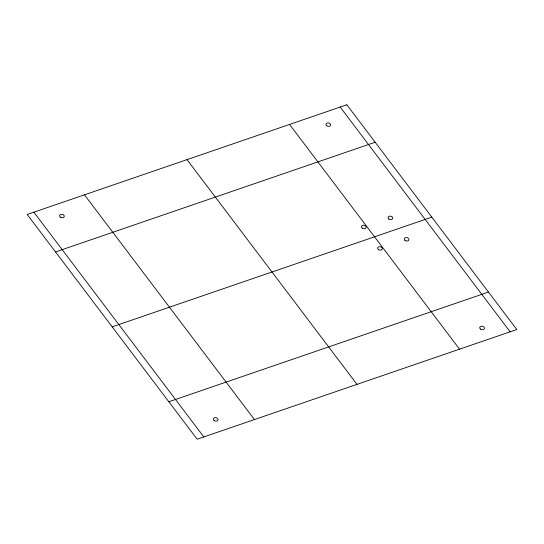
<?xml version="1.0" encoding="UTF-8"?>
<svg xmlns="http://www.w3.org/2000/svg" width="544" height="544" viewBox="0 0 544 544"><rect width="100%" height="100%" fill="white"/><g stroke="black" fill="none" stroke-linecap="round" stroke-linejoin="round"><path stroke-width="0.82" d="M55.529 251.933L375.163 142.242M112.18 326.849L431.82 217.151M168.837 401.758L488.471 292.067M340.177 107.066L510.143 331.806M289.564 124.44L459.53 349.173M187.02 159.63L356.98 384.37M84.47 194.827L254.436 419.56M33.857 212.194L203.823 436.934M346.834 104.781L27.2 214.479L197.166 439.219L516.8 329.521L346.834 104.781M480.454 329.038A2.366 1.707 12.8 0 0 484.344 328.61A2.366 1.707 12.8 0 0 481.413 326.23A2.366 1.707 12.8 0 0 480.454 329.038M214.091 420.451A2.366 1.707 12.8 0 0 217.981 420.022A2.366 1.707 12.8 0 0 215.05 417.649A2.366 1.707 12.8 0 0 214.091 420.451M60.316 217.117A2.366 1.707 12.8 0 0 64.199 216.689A2.366 1.707 12.8 0 0 61.275 214.309A2.366 1.707 12.8 0 0 60.316 217.117M326.679 125.705A2.366 1.707 12.8 0 0 330.562 125.276A2.366 1.707 12.8 0 0 327.638 122.896A2.366 1.707 12.8 0 0 326.679 125.705M362.175 228.092A2.366 1.707 12.8 0 0 366.064 227.671A2.366 1.707 12.8 0 0 363.134 225.291A2.366 1.707 12.8 0 0 362.175 228.092M388.81 218.953A2.366 1.707 12.8 0 0 392.7 218.525A2.366 1.707 12.8 0 0 389.776 216.152A2.366 1.707 12.8 0 0 388.81 218.953M378.366 249.499A2.366 1.707 12.8 0 0 382.248 249.07A2.366 1.707 12.8 0 0 379.324 246.69A2.366 1.707 12.8 0 0 378.366 249.499M405.001 240.36A2.366 1.707 12.8 0 0 408.884 239.931A2.366 1.707 12.8 0 0 405.96 237.551A2.366 1.707 12.8 0 0 405.001 240.36"/></g></svg>
